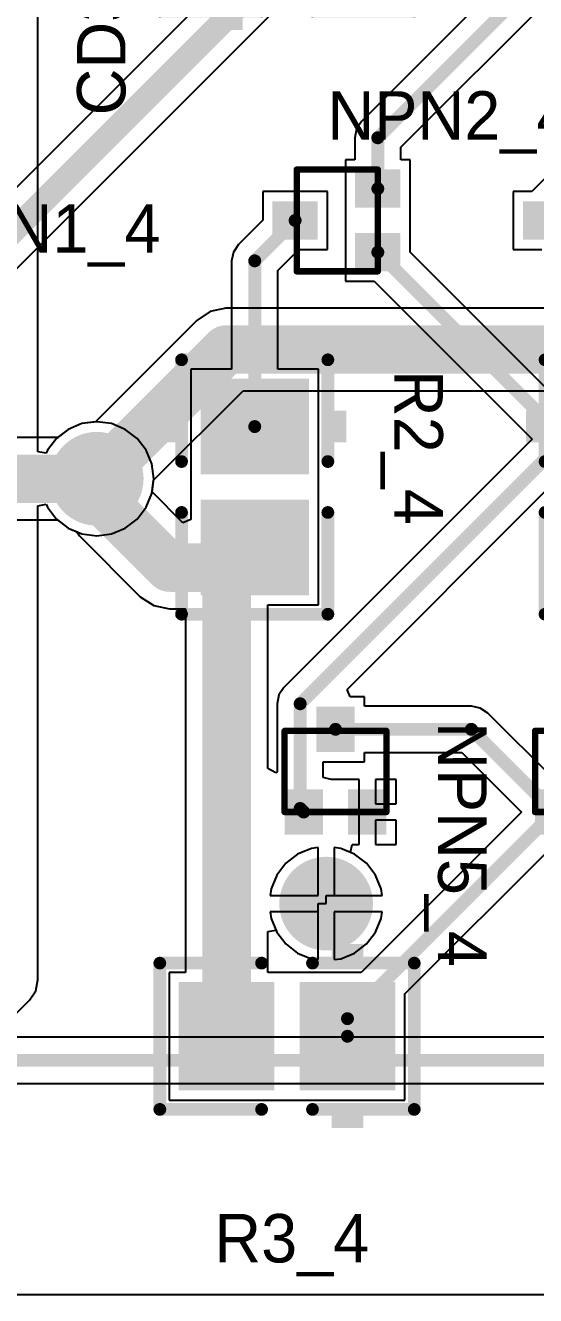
# Model space of a CAD drawing. Header units: millimetres. Extents: x 0.67 to 7.75, y 0.64 to 6.06.
# Drawn here: x 5.056 to 5.372, y 1.174 to 1.961 of the extents above; entities that cross this region are included whole.
import ezdxf

# ---------------------------------------------------------------- set-up
doc = ezdxf.new("R2010")
doc.units = ezdxf.units.MM
doc.header["$MEASUREMENT"] = 0
for name, color, linetype in [('BottomLayer', 5, 'Continuous'), ('BottomSolder', 6, 'Continuous'), ('MultiLayer', 9, 'Continuous'), ('TopLayer', 1, 'Continuous'), ('TopOverlay', 2, 'Continuous'), ('TopPaste', 8, 'Continuous'), ('TopSolder', 216, 'Continuous'), ('ViaHoleLayer', 16, 'Continuous')]:
    doc.layers.add(name, color=color, linetype=linetype)

# ---------------------------------------------------------------- blocks, each defined once
blk = doc.blocks.new('CC2012_0805_118')
at = {"layer": 'TopLayer'}
for points in [[(-0.06299, -0.02953), (-0.01181, -0.02953), (-0.06299, 0.02953), (-0.01181, 0.02953)], [(0.01181, -0.02953), (0.06299, -0.02953), (0.01181, 0.02953), (0.06299, 0.02953)]]:
    blk.add_solid(points, dxfattribs=at)
at = {"layer": 'TopOverlay', "const_width": 0.00787}
for points in [[(-0.07874, 0.04528), (-0.07874, -0.04528)], [(-0.01575, 0.04528), (-0.07874, 0.04528)], [(0.07874, 0.04528), (0.01575, 0.04528)], [(0.07874, 0.04528), (0.07874, -0.04528)], [(-0.01575, -0.04528), (-0.07874, -0.04528)], [(0.07874, -0.04528), (0.01575, -0.04528)]]:
    blk.add_lwpolyline(points, dxfattribs=at)
at = {"layer": 'TopOverlay', "const_width": 0.00394}
for points in [[(-0.08071, 0.04528, 1), (-0.07677, 0.04528, 1)], [(-0.08071, 0.04528, 1), (-0.07677, 0.04528, 1)], [(-0.01772, 0.04528, 1), (-0.01378, 0.04528, 1)], [(0.01378, 0.04528, 1), (0.01772, 0.04528, 1)], [(0.07677, 0.04528, 1), (0.08071, 0.04528, 1)], [(0.07677, 0.04528, 1), (0.08071, 0.04528, 1)], [(-0.08071, -0.04528, 1), (-0.07677, -0.04528, 1)], [(-0.08071, -0.04528, 1), (-0.07677, -0.04528, 1)], [(-0.01772, -0.04528, 1), (-0.01378, -0.04528, 1)], [(0.01378, -0.04528, 1), (0.01772, -0.04528, 1)], [(0.07677, -0.04528, 1), (0.08071, -0.04528, 1)], [(0.07677, -0.04528, 1), (0.08071, -0.04528, 1)]]:
    blk.add_lwpolyline(points, format="xyb", close=True, dxfattribs=at)
at = {"layer": 'TopOverlay'}
for points in [[(-0.04724, 0.04882), (-0.02756, 0.04882), (-0.04724, 0.05669), (-0.02756, 0.05669)], [(-0.04724, -0.05709), (-0.02756, -0.05709), (-0.04724, -0.04921), (-0.02756, -0.04921)]]:
    blk.add_solid(points, dxfattribs=at)
at = {"layer": 'TopPaste'}
for points in [[(-0.06299, -0.02953), (-0.01181, -0.02953), (-0.06299, 0.02953), (-0.01181, 0.02953)], [(0.01181, -0.02953), (0.06299, -0.02953), (0.01181, 0.02953), (0.06299, 0.02953)]]:
    blk.add_solid(points, dxfattribs=at)
at = {"layer": 'TopSolder'}
for points in [[(-0.06699, -0.03353), (-0.00781, -0.03353), (-0.06699, 0.03353), (-0.00781, 0.03353)], [(0.00781, -0.03353), (0.06699, -0.03353), (0.00781, 0.03353), (0.06699, 0.03353)]]:
    blk.add_solid(points, dxfattribs=at)
blk = doc.blocks.new('CC2012_0805_119')
at = {"layer": 'TopLayer'}
for points in [[(-0.06299, -0.02953), (-0.01181, -0.02953), (-0.06299, 0.02953), (-0.01181, 0.02953)], [(0.01181, -0.02953), (0.06299, -0.02953), (0.01181, 0.02953), (0.06299, 0.02953)]]:
    blk.add_solid(points, dxfattribs=at)
at = {"layer": 'TopOverlay', "const_width": 0.00787}
for points in [[(-0.07874, -0.04528), (-0.07874, 0.04528)], [(-0.01575, 0.04528), (-0.07874, 0.04528)], [(0.07874, 0.04528), (0.01575, 0.04528)], [(0.07874, -0.04528), (0.07874, 0.04528)], [(-0.01575, -0.04528), (-0.07874, -0.04528)], [(0.07874, -0.04528), (0.01575, -0.04528)]]:
    blk.add_lwpolyline(points, dxfattribs=at)
at = {"layer": 'TopOverlay', "const_width": 0.00394}
for points in [[(-0.08071, 0.04528, 1), (-0.07677, 0.04528, 1)], [(-0.08071, 0.04528, 1), (-0.07677, 0.04528, 1)], [(-0.01772, 0.04528, 1), (-0.01378, 0.04528, 1)], [(0.01378, 0.04528, 1), (0.01772, 0.04528, 1)], [(0.07677, 0.04528, 1), (0.08071, 0.04528, 1)], [(0.07677, 0.04528, 1), (0.08071, 0.04528, 1)], [(-0.08071, -0.04528, 1), (-0.07677, -0.04528, 1)], [(-0.08071, -0.04528, 1), (-0.07677, -0.04528, 1)], [(-0.01772, -0.04528, 1), (-0.01378, -0.04528, 1)], [(0.01378, -0.04528, 1), (0.01772, -0.04528, 1)], [(0.07677, -0.04528, 1), (0.08071, -0.04528, 1)], [(0.07677, -0.04528, 1), (0.08071, -0.04528, 1)]]:
    blk.add_lwpolyline(points, format="xyb", close=True, dxfattribs=at)
at = {"layer": 'TopOverlay'}
for points in [[(-0.04732, 0.04882), (-0.02764, 0.04882), (-0.04732, 0.05669), (-0.02764, 0.05669)], [(-0.04725, -0.05701), (-0.02756, -0.05701), (-0.04725, -0.04913), (-0.02756, -0.04913)]]:
    blk.add_solid(points, dxfattribs=at)
at = {"layer": 'TopPaste'}
for points in [[(-0.06299, -0.02953), (-0.01181, -0.02953), (-0.06299, 0.02953), (-0.01181, 0.02953)], [(0.01181, -0.02953), (0.06299, -0.02953), (0.01181, 0.02953), (0.06299, 0.02953)]]:
    blk.add_solid(points, dxfattribs=at)
at = {"layer": 'TopSolder'}
for points in [[(-0.06699, -0.03353), (-0.00781, -0.03353), (-0.06699, 0.03353), (-0.00781, 0.03353)], [(0.00781, -0.03353), (0.06699, -0.03353), (0.00781, 0.03353), (0.06699, 0.03353)]]:
    blk.add_solid(points, dxfattribs=at)
blk = doc.blocks.new('CC2012_0805_120')
at = {"layer": 'TopLayer'}
for points in [[(-0.06299, -0.02953), (-0.01181, -0.02953), (-0.06299, 0.02953), (-0.01181, 0.02953)], [(0.01181, -0.02953), (0.06299, -0.02953), (0.01181, 0.02953), (0.06299, 0.02953)]]:
    blk.add_solid(points, dxfattribs=at)
at = {"layer": 'TopOverlay', "const_width": 0.00787}
for points in [[(-0.07874, -0.04528), (-0.07874, 0.04528)], [(-0.01575, 0.04528), (-0.07874, 0.04528)], [(0.07874, 0.04528), (0.01575, 0.04528)], [(0.07874, -0.04528), (0.07874, 0.04528)], [(-0.01575, -0.04528), (-0.07874, -0.04528)], [(0.07874, -0.04528), (0.01575, -0.04528)]]:
    blk.add_lwpolyline(points, dxfattribs=at)
at = {"layer": 'TopOverlay', "const_width": 0.00394}
for points in [[(-0.08071, 0.04528, 1), (-0.07677, 0.04528, 1)], [(-0.08071, 0.04528, 1), (-0.07677, 0.04528, 1)], [(-0.01772, 0.04528, 1), (-0.01378, 0.04528, 1)], [(0.01378, 0.04528, 1), (0.01772, 0.04528, 1)], [(0.07677, 0.04528, 1), (0.08071, 0.04528, 1)], [(0.07677, 0.04528, 1), (0.08071, 0.04528, 1)], [(-0.08071, -0.04528, 1), (-0.07677, -0.04528, 1)], [(-0.08071, -0.04528, 1), (-0.07677, -0.04528, 1)], [(-0.01772, -0.04528, 1), (-0.01378, -0.04528, 1)], [(0.01378, -0.04528, 1), (0.01772, -0.04528, 1)], [(0.07677, -0.04528, 1), (0.08071, -0.04528, 1)], [(0.07677, -0.04528, 1), (0.08071, -0.04528, 1)]]:
    blk.add_lwpolyline(points, format="xyb", close=True, dxfattribs=at)
at = {"layer": 'TopOverlay'}
for points in [[(-0.04732, 0.04882), (-0.02764, 0.04882), (-0.04732, 0.05669), (-0.02764, 0.05669)], [(-0.04724, -0.05701), (-0.02756, -0.05701), (-0.04724, -0.04913), (-0.02756, -0.04913)]]:
    blk.add_solid(points, dxfattribs=at)
at = {"layer": 'TopPaste'}
for points in [[(-0.06299, -0.02953), (-0.01181, -0.02953), (-0.06299, 0.02953), (-0.01181, 0.02953)], [(0.01181, -0.02953), (0.06299, -0.02953), (0.01181, 0.02953), (0.06299, 0.02953)]]:
    blk.add_solid(points, dxfattribs=at)
at = {"layer": 'TopSolder'}
for points in [[(-0.06699, -0.03353), (-0.00781, -0.03353), (-0.06699, 0.03353), (-0.00781, 0.03353)], [(0.00781, -0.03353), (0.06699, -0.03353), (0.00781, 0.03353), (0.06699, 0.03353)]]:
    blk.add_solid(points, dxfattribs=at)
blk = doc.blocks.new('MMBT3904T_121')
at = {"layer": 'TopLayer'}
for points in [[(0.00787, -0.01004), (0.00787, 0.01004), (-0.00787, -0.01004), (-0.00787, 0.01004)], [(-0.01181, -0.06122), (-0.01181, -0.04114), (-0.02756, -0.06122), (-0.02756, -0.04114)], [(0.02756, -0.06122), (0.02756, -0.04114), (0.01181, -0.06122), (0.01181, -0.04114)]]:
    blk.add_solid(points, dxfattribs=at)
at = {"layer": 'TopOverlay', "const_width": 0.00394}
for points in [[(-0.0315, -0.00098), (0.0315, -0.00098)], [(-0.0315, -0.05118), (-0.0315, -0.00098)], [(0.0315, -0.05118), (0.0315, -0.00098)], [(-0.0315, -0.05118), (0.0315, -0.05118)]]:
    blk.add_lwpolyline(points, dxfattribs=at)
at = {"layer": 'TopOverlay', "const_width": 0.00197}
for points in [[(-0.03248, -0.00098, 1), (-0.03051, -0.00098, 1)], [(-0.03248, -0.00098, 1), (-0.03051, -0.00098, 1)], [(0.03051, -0.00098, 1), (0.03248, -0.00098, 1)], [(0.03051, -0.00098, 1), (0.03248, -0.00098, 1)], [(-0.03248, -0.05118, 1), (-0.03051, -0.05118, 1)], [(-0.03248, -0.05118, 1), (-0.03051, -0.05118, 1)], [(0.03051, -0.05118, 1), (0.03248, -0.05118, 1)], [(0.03051, -0.05118, 1), (0.03248, -0.05118, 1)]]:
    blk.add_lwpolyline(points, format="xyb", close=True, dxfattribs=at)
at = {"layer": 'TopPaste'}
for points in [[(0.00787, -0.01004), (0.00787, 0.01004), (-0.00787, -0.01004), (-0.00787, 0.01004)], [(-0.01181, -0.06122), (-0.01181, -0.04114), (-0.02756, -0.06122), (-0.02756, -0.04114)], [(0.02756, -0.06122), (0.02756, -0.04114), (0.01181, -0.06122), (0.01181, -0.04114)]]:
    blk.add_solid(points, dxfattribs=at)
at = {"layer": 'TopSolder'}
for points in [[(0.01187, -0.01404), (0.01187, 0.01404), (-0.01187, -0.01404), (-0.01187, 0.01404)], [(-0.00781, -0.06522), (-0.00781, -0.03714), (-0.03156, -0.06522), (-0.03156, -0.03714)], [(0.03156, -0.06522), (0.03156, -0.03714), (0.00781, -0.06522), (0.00781, -0.03714)]]:
    blk.add_solid(points, dxfattribs=at)
blk = doc.blocks.new('MMBT3904T_122')
at = {"layer": 'TopLayer'}
for points in [[(0.00787, -0.01004), (0.00787, 0.01004), (-0.00787, -0.01004), (-0.00787, 0.01004)], [(-0.01181, -0.06122), (-0.01181, -0.04114), (-0.02756, -0.06122), (-0.02756, -0.04114)], [(0.02756, -0.06122), (0.02756, -0.04114), (0.01181, -0.06122), (0.01181, -0.04114)]]:
    blk.add_solid(points, dxfattribs=at)
at = {"layer": 'TopOverlay', "const_width": 0.00394}
for points in [[(-0.0315, -0.00098), (0.0315, -0.00098)], [(-0.0315, -0.05118), (-0.0315, -0.00098)], [(0.0315, -0.05118), (0.0315, -0.00098)], [(-0.0315, -0.05118), (0.0315, -0.05118)]]:
    blk.add_lwpolyline(points, dxfattribs=at)
at = {"layer": 'TopOverlay', "const_width": 0.00197}
for points in [[(-0.03248, -0.00098, 1), (-0.03051, -0.00098, 1)], [(-0.03248, -0.00098, 1), (-0.03051, -0.00098, 1)], [(0.03051, -0.00098, 1), (0.03248, -0.00098, 1)], [(0.03051, -0.00098, 1), (0.03248, -0.00098, 1)], [(-0.03248, -0.05118, 1), (-0.03051, -0.05118, 1)], [(-0.03248, -0.05118, 1), (-0.03051, -0.05118, 1)], [(0.03051, -0.05118, 1), (0.03248, -0.05118, 1)], [(0.03051, -0.05118, 1), (0.03248, -0.05118, 1)]]:
    blk.add_lwpolyline(points, format="xyb", close=True, dxfattribs=at)
at = {"layer": 'TopPaste'}
for points in [[(0.00787, -0.01004), (0.00787, 0.01004), (-0.00787, -0.01004), (-0.00787, 0.01004)], [(-0.01181, -0.06122), (-0.01181, -0.04114), (-0.02756, -0.06122), (-0.02756, -0.04114)], [(0.02756, -0.06122), (0.02756, -0.04114), (0.01181, -0.06122), (0.01181, -0.04114)]]:
    blk.add_solid(points, dxfattribs=at)
at = {"layer": 'TopSolder'}
for points in [[(0.01187, -0.01404), (0.01187, 0.01404), (-0.01187, -0.01404), (-0.01187, 0.01404)], [(-0.00781, -0.06522), (-0.00781, -0.03714), (-0.03156, -0.06522), (-0.03156, -0.03714)], [(0.03156, -0.06522), (0.03156, -0.03714), (0.00781, -0.06522), (0.00781, -0.03714)]]:
    blk.add_solid(points, dxfattribs=at)
blk = doc.blocks.new('MMBT3904T_124')
at = {"layer": 'TopLayer'}
for points in [[(0.00787, -0.01004), (0.00787, 0.01004), (-0.00787, -0.01004), (-0.00787, 0.01004)], [(-0.01181, -0.06122), (-0.01181, -0.04114), (-0.02756, -0.06122), (-0.02756, -0.04114)], [(0.02756, -0.06122), (0.02756, -0.04114), (0.01181, -0.06122), (0.01181, -0.04114)]]:
    blk.add_solid(points, dxfattribs=at)
at = {"layer": 'TopOverlay', "const_width": 0.00394}
for points in [[(-0.0315, -0.00098), (0.0315, -0.00098)], [(-0.0315, -0.00098), (-0.0315, -0.05118)], [(0.0315, -0.00098), (0.0315, -0.05118)], [(-0.0315, -0.05118), (0.0315, -0.05118)]]:
    blk.add_lwpolyline(points, dxfattribs=at)
at = {"layer": 'TopOverlay', "const_width": 0.00197}
for points in [[(-0.03248, -0.00098, 1), (-0.03051, -0.00098, 1)], [(-0.03248, -0.00098, 1), (-0.03051, -0.00098, 1)], [(0.03051, -0.00098, 1), (0.03248, -0.00098, 1)], [(0.03051, -0.00098, 1), (0.03248, -0.00098, 1)], [(-0.03248, -0.05118, 1), (-0.03051, -0.05118, 1)], [(-0.03248, -0.05118, 1), (-0.03051, -0.05118, 1)], [(0.03051, -0.05118, 1), (0.03248, -0.05118, 1)], [(0.03051, -0.05118, 1), (0.03248, -0.05118, 1)]]:
    blk.add_lwpolyline(points, format="xyb", close=True, dxfattribs=at)
at = {"layer": 'TopPaste'}
for points in [[(0.00787, -0.01004), (0.00787, 0.01004), (-0.00787, -0.01004), (-0.00787, 0.01004)], [(-0.01181, -0.06122), (-0.01181, -0.04114), (-0.02756, -0.06122), (-0.02756, -0.04114)], [(0.02756, -0.06122), (0.02756, -0.04114), (0.01181, -0.06122), (0.01181, -0.04114)]]:
    blk.add_solid(points, dxfattribs=at)
at = {"layer": 'TopSolder'}
for points in [[(0.01187, -0.01404), (0.01187, 0.01404), (-0.01187, -0.01404), (-0.01187, 0.01404)], [(-0.00781, -0.06522), (-0.00781, -0.03714), (-0.03156, -0.06522), (-0.03156, -0.03714)], [(0.03156, -0.06522), (0.03156, -0.03714), (0.00781, -0.06522), (0.00781, -0.03714)]]:
    blk.add_solid(points, dxfattribs=at)
blk = doc.blocks.new('MMBT3904T_125')
at = {"layer": 'TopLayer'}
for points in [[(0.00787, -0.01004), (0.00787, 0.01004), (-0.00787, -0.01004), (-0.00787, 0.01004)], [(-0.01181, -0.06122), (-0.01181, -0.04114), (-0.02756, -0.06122), (-0.02756, -0.04114)], [(0.02756, -0.06122), (0.02756, -0.04114), (0.01181, -0.06122), (0.01181, -0.04114)]]:
    blk.add_solid(points, dxfattribs=at)
at = {"layer": 'TopOverlay', "const_width": 0.00394}
for points in [[(-0.0315, -0.00098), (0.0315, -0.00098)], [(-0.0315, -0.00098), (-0.0315, -0.05118)], [(0.0315, -0.00098), (0.0315, -0.05118)], [(-0.0315, -0.05118), (0.0315, -0.05118)]]:
    blk.add_lwpolyline(points, dxfattribs=at)
at = {"layer": 'TopOverlay', "const_width": 0.00197}
for points in [[(-0.03248, -0.00098, 1), (-0.03051, -0.00098, 1)], [(-0.03248, -0.00098, 1), (-0.03051, -0.00098, 1)], [(0.03051, -0.00098, 1), (0.03248, -0.00098, 1)], [(0.03051, -0.00098, 1), (0.03248, -0.00098, 1)], [(-0.03248, -0.05118, 1), (-0.03051, -0.05118, 1)], [(-0.03248, -0.05118, 1), (-0.03051, -0.05118, 1)], [(0.03051, -0.05118, 1), (0.03248, -0.05118, 1)], [(0.03051, -0.05118, 1), (0.03248, -0.05118, 1)]]:
    blk.add_lwpolyline(points, format="xyb", close=True, dxfattribs=at)
at = {"layer": 'TopPaste'}
for points in [[(0.00787, -0.01004), (0.00787, 0.01004), (-0.00787, -0.01004), (-0.00787, 0.01004)], [(-0.01181, -0.06122), (-0.01181, -0.04114), (-0.02756, -0.06122), (-0.02756, -0.04114)], [(0.02756, -0.06122), (0.02756, -0.04114), (0.01181, -0.06122), (0.01181, -0.04114)]]:
    blk.add_solid(points, dxfattribs=at)
at = {"layer": 'TopSolder'}
for points in [[(0.01187, -0.01404), (0.01187, 0.01404), (-0.01187, -0.01404), (-0.01187, 0.01404)], [(-0.00781, -0.06522), (-0.00781, -0.03714), (-0.03156, -0.06522), (-0.03156, -0.03714)], [(0.03156, -0.06522), (0.03156, -0.03714), (0.00781, -0.06522), (0.00781, -0.03714)]]:
    blk.add_solid(points, dxfattribs=at)
blk = doc.blocks.new('CC2012_0805_132')
at = {"layer": 'TopLayer'}
for points in [[(-0.06299, -0.02953), (-0.01181, -0.02953), (-0.06299, 0.02953), (-0.01181, 0.02953)], [(0.01181, -0.02953), (0.06299, -0.02953), (0.01181, 0.02953), (0.06299, 0.02953)]]:
    blk.add_solid(points, dxfattribs=at)
at = {"layer": 'TopOverlay', "const_width": 0.00787}
for points in [[(-0.07874, -0.04528), (-0.07874, 0.04528)], [(-0.07874, 0.04528), (-0.01575, 0.04528)], [(0.01575, 0.04528), (0.07874, 0.04528)], [(0.07874, -0.04528), (0.07874, 0.04528)], [(-0.07874, -0.04528), (-0.01575, -0.04528)], [(0.01575, -0.04528), (0.07874, -0.04528)]]:
    blk.add_lwpolyline(points, dxfattribs=at)
at = {"layer": 'TopOverlay', "const_width": 0.00394}
for points in [[(-0.08071, 0.04528, 1), (-0.07677, 0.04528, 1)], [(-0.08071, 0.04528, 1), (-0.07677, 0.04528, 1)], [(-0.01772, 0.04528, 1), (-0.01378, 0.04528, 1)], [(0.01378, 0.04528, 1), (0.01772, 0.04528, 1)], [(0.07677, 0.04528, 1), (0.08071, 0.04528, 1)], [(0.07677, 0.04528, 1), (0.08071, 0.04528, 1)], [(-0.08071, -0.04528, 1), (-0.07677, -0.04528, 1)], [(-0.08071, -0.04528, 1), (-0.07677, -0.04528, 1)], [(-0.01772, -0.04528, 1), (-0.01378, -0.04528, 1)], [(0.01378, -0.04528, 1), (0.01772, -0.04528, 1)], [(0.07677, -0.04528, 1), (0.08071, -0.04528, 1)], [(0.07677, -0.04528, 1), (0.08071, -0.04528, 1)]]:
    blk.add_lwpolyline(points, format="xyb", close=True, dxfattribs=at)
at = {"layer": 'TopOverlay'}
for points in [[(-0.04724, 0.04882), (-0.02756, 0.04882), (-0.04724, 0.05669), (-0.02756, 0.05669)], [(-0.04724, -0.05709), (-0.02756, -0.05709), (-0.04724, -0.04921), (-0.02756, -0.04921)]]:
    blk.add_solid(points, dxfattribs=at)
at = {"layer": 'TopPaste'}
for points in [[(-0.06299, -0.02953), (-0.01181, -0.02953), (-0.06299, 0.02953), (-0.01181, 0.02953)], [(0.01181, -0.02953), (0.06299, -0.02953), (0.01181, 0.02953), (0.06299, 0.02953)]]:
    blk.add_solid(points, dxfattribs=at)
at = {"layer": 'TopSolder'}
for points in [[(-0.06699, -0.03353), (-0.00781, -0.03353), (-0.06699, 0.03353), (-0.00781, 0.03353)], [(0.00781, -0.03353), (0.06699, -0.03353), (0.00781, 0.03353), (0.06699, 0.03353)]]:
    blk.add_solid(points, dxfattribs=at)

msp = doc.modelspace()

# ---------------------------------------------------------------- linework, layer by layer
at = {"layer": 'BottomLayer'}
for p, q in [((5.33793, 2.14805), (4.60925, 1.41938)), ((4.96058, 1.72024), (5.35865, 2.11831)), ((5.18, 1.78549), (5.17025, 1.78355)), ((6.00939, 1.78549), (5.18, 1.78549)), ((5.16198, 1.77802), (5.09914, 1.71519)), ((5.17025, 1.78355), (5.16198, 1.77802)), ((5.13519, 1.67914), (5.19056, 1.73451)), ((5.19056, 1.73451), (5.98936, 1.73451)), ((5.09086, 1.7141), (5.08235, 1.71057)), ((5.09914, 1.71519), (5.09086, 1.7141)), ((5.08235, 1.71057), (5.07573, 1.70549)), ((5.07573, 1.70549), (4.98427, 1.70549)), ((5.1341, 1.67086), (5.13519, 1.67914)), ((5.13057, 1.66235), (5.1341, 1.67086)), ((5.12496, 1.65504), (5.13057, 1.66235)), ((4.98427, 1.65451), (5.07573, 1.65451)), ((5.07573, 1.65451), (5.08235, 1.64943)), ((5.11765, 1.64943), (5.12496, 1.65504)), ((5.08235, 1.64943), (5.09086, 1.6459)), ((5.09086, 1.6459), (5.1, 1.6447)), ((5.1, 1.6447), (5.10914, 1.6459)), ((5.10914, 1.6459), (5.11765, 1.64943)), ((5.22435, 1.44757), (5.21704, 1.44196)), ((5.23286, 1.4511), (5.22435, 1.44757)), ((5.237, 1.45164), (5.23286, 1.4511)), ((5.237, 1.422), (5.237, 1.45164)), ((5.25114, 1.4511), (5.247, 1.45164)), ((5.247, 1.45164), (5.247, 1.422)), ((5.25965, 1.44757), (5.25114, 1.4511)), ((5.26696, 1.44196), (5.25965, 1.44757)), ((5.21704, 1.44196), (5.21143, 1.43465)), ((5.27257, 1.43465), (5.26696, 1.44196)), ((5.21143, 1.43465), (5.2079, 1.42614)), ((5.2761, 1.42614), (5.27257, 1.43465)), ((5.2079, 1.42614), (5.20736, 1.422)), ((5.27664, 1.422), (5.2761, 1.42614)), ((5.20736, 1.422), (5.237, 1.422)), ((5.247, 1.422), (5.27664, 1.422)), ((5.237, 1.412), (5.20736, 1.412)), ((5.20736, 1.412), (5.2079, 1.40786)), ((5.2079, 1.40786), (5.21143, 1.39935)), ((5.237, 1.38236), (5.237, 1.412)), ((5.27664, 1.412), (5.247, 1.412)), ((5.247, 1.412), (5.247, 1.38236)), ((5.27257, 1.39935), (5.2761, 1.40786)), ((5.2761, 1.40786), (5.27664, 1.412)), ((5.21143, 1.39935), (5.21704, 1.39204)), ((5.21704, 1.39204), (5.22435, 1.38643)), ((5.25965, 1.38643), (5.26696, 1.39204)), ((5.26696, 1.39204), (5.27257, 1.39935)), ((5.22435, 1.38643), (5.23286, 1.3829)), ((5.25114, 1.3829), (5.25965, 1.38643)), ((5.23286, 1.3829), (5.237, 1.38236)), ((5.247, 1.38236), (5.25114, 1.3829)), ((6.88909, 1.33427), (4.63197, 1.33427)), ((4.77556, 1.30573), (5.61381, 1.30573)), ((5.64252, 1.17484), (4.70006, 1.17484))]:
    msp.add_line(p, q, dxfattribs=at)
for points, const_width in [([(4.16703, 0.95192), (5.35577, 2.14066)], 0.015), ([(5.1, 1.68), (5.18, 1.76)], 0.03), ([(5.18, 1.76), (6.01, 1.76)], 0.03), ([(4.96, 1.68), (5.1, 1.68)], 0.03), ([(4.6, 1.32), (6.895, 1.32)], 0.008)]:
    msp.add_lwpolyline(points, dxfattribs=dict(at, const_width=const_width))
for points, const_width in [([(5.1725, 1.76, 1), (5.1875, 1.76, 1)], 0.015), ([(5.1725, 1.76, 1), (5.1875, 1.76, 1)], 0.015), ([(5.0875, 1.68, 1), (5.1125, 1.68, 1)], 0.025), ([(5.0925, 1.68, 1), (5.1075, 1.68, 1)], 0.015), ([(5.0925, 1.68, 1), (5.1075, 1.68, 1)], 0.015), ([(5.2295, 1.417, 1), (5.2545, 1.417, 1)], 0.025)]:
    msp.add_lwpolyline(points, format="xyb", close=True, dxfattribs=dict(at, const_width=const_width))
at = {"layer": 'BottomSolder', "const_width": 0.029}
for points in [[(5.0855, 1.68, 1), (5.1145, 1.68, 1)], [(5.2275, 1.417, 1), (5.2565, 1.417, 1)]]:
    msp.add_lwpolyline(points, format="xyb", close=True, dxfattribs=at)
at = {"layer": 'MultiLayer', "const_width": 0.025}
for points in [[(5.0875, 1.68, 1), (5.1125, 1.68, 1)], [(5.2295, 1.417, 1), (5.2545, 1.417, 1)]]:
    msp.add_lwpolyline(points, format="xyb", close=True, dxfattribs=at)
at = {"layer": 'TopLayer'}
for p, q in [((5.06364, 1.69674), (5.06364, 2.20981)), ((5.53149, 2.01998), (5.36927, 1.85776)), ((5.36663, 2.00391), (5.26388, 1.90116)), ((5.28825, 1.88515), (5.38682, 1.98372)), ((5.26079, 1.89653), (5.2597, 1.89107)), ((5.26388, 1.90116), (5.26079, 1.89653)), ((5.2597, 1.89107), (5.2597, 1.89107)), ((5.2597, 1.89107), (5.2597, 1.87745)), ((5.28825, 1.87745), (5.28825, 1.88515)), ((5.2597, 1.87745), (5.25394, 1.87745)), ((5.25394, 1.87745), (5.25394, 1.84308)), ((5.29402, 1.87745), (5.28825, 1.87745)), ((5.29402, 1.84308), (5.29402, 1.87745)), ((5.24283, 1.85776), (5.20276, 1.85776)), ((5.20276, 1.85776), (5.20276, 1.84003)), ((5.24283, 1.82201), (5.24283, 1.85776)), ((5.36927, 1.85776), (5.35776, 1.85776)), ((5.35776, 1.85776), (5.35776, 1.82201)), ((5.20276, 1.84003), (5.1877, 1.82498)), ((5.25394, 1.84308), (5.25394, 1.8417)), ((5.25394, 1.8417), (5.25394, 1.83807)), ((5.29402, 1.8417), (5.29402, 1.84308)), ((5.29402, 1.83807), (5.29402, 1.8417)), ((5.25394, 1.83807), (5.25394, 1.8367)), ((5.25394, 1.8367), (5.25394, 1.80233)), ((5.29402, 1.8367), (5.29402, 1.83807)), ((5.29402, 1.82035), (5.29402, 1.8367)), ((5.1877, 1.82498), (5.18461, 1.82035)), ((5.18461, 1.82035), (5.18352, 1.81489)), ((5.21207, 1.80897), (5.22511, 1.82201)), ((5.22511, 1.82201), (5.24283, 1.82201)), ((5.37863, 1.73573), (5.29402, 1.82035)), ((5.35776, 1.82201), (5.37548, 1.82201)), ((5.18352, 1.81489), (5.18352, 1.81489)), ((5.18352, 1.81489), (5.18352, 1.74788)), ((5.21207, 1.74788), (5.21207, 1.80897)), ((5.25394, 1.80233), (5.27166, 1.80233)), ((5.27166, 1.80233), (5.3695, 1.70449)), ((5.18352, 1.74788), (5.15826, 1.74788)), ((5.15826, 1.74788), (5.15826, 1.67807)), ((5.23731, 1.74788), (5.21207, 1.74788)), ((5.23731, 1.67807), (5.23731, 1.74788)), ((5.09086, 1.7141), (5.08235, 1.71057)), ((5.1, 1.7153), (5.09086, 1.7141)), ((5.10914, 1.7141), (5.1, 1.7153)), ((5.11765, 1.71057), (5.10914, 1.7141)), ((5.08235, 1.71057), (5.07504, 1.70496)), ((5.12496, 1.70496), (5.11765, 1.71057)), ((5.07504, 1.70496), (5.06943, 1.69765)), ((5.13057, 1.69765), (5.12496, 1.70496)), ((5.3695, 1.70449), (5.21583, 1.55082)), ((5.06864, 1.69575), (5.06364, 1.69674)), ((5.06943, 1.69765), (5.06864, 1.69575)), ((5.1341, 1.68914), (5.13057, 1.69765)), ((5.1353, 1.68), (5.1341, 1.68914)), ((5.13423, 1.67182), (5.1353, 1.68)), ((5.15826, 1.67807), (5.15826, 1.6767)), ((5.15826, 1.6767), (5.15826, 1.67307)), ((5.23731, 1.6767), (5.23731, 1.67807)), ((5.23731, 1.67307), (5.23731, 1.6767)), ((5.15326, 1.65279), (5.13423, 1.67182)), ((5.15826, 1.67307), (5.15826, 1.6717)), ((5.15826, 1.6717), (5.15826, 1.65486)), ((5.23731, 1.6717), (5.23731, 1.67307)), ((5.23731, 1.60189), (5.23731, 1.6717)), ((5.25493, 1.54954), (5.37825, 1.67287)), ((5.06364, 1.66326), (5.06864, 1.66425)), ((5.06364, 1.3698), (5.06364, 1.66326)), ((5.06864, 1.66425), (5.06943, 1.66235)), ((5.06943, 1.66235), (5.07504, 1.65504)), ((5.07504, 1.65504), (5.08235, 1.64943)), ((5.15826, 1.65486), (5.15326, 1.65279)), ((5.08235, 1.64943), (5.08754, 1.64728)), ((5.08754, 1.64728), (5.08928, 1.64467)), ((5.08928, 1.64467), (5.12698, 1.60698)), ((5.12698, 1.60698), (5.13525, 1.60145)), ((5.13525, 1.60145), (5.145, 1.59951)), ((5.145, 1.59951), (5.1549, 1.59951)), ((5.1549, 1.59951), (5.1549, 1.37441)), ((5.20588, 1.50061), (5.20588, 1.60189)), ((5.20588, 1.60189), (5.23731, 1.60189)), ((5.21583, 1.55082), (5.21273, 1.54619)), ((5.25684, 1.54493), (5.25493, 1.54954)), ((5.21273, 1.54619), (5.21165, 1.54072)), ((5.26567, 1.54493), (5.25684, 1.54493)), ((5.26567, 1.53916), (5.26567, 1.54493)), ((5.21165, 1.54072), (5.21165, 1.54072)), ((5.21165, 1.54072), (5.21165, 1.49855)), ((5.33193, 1.53916), (5.26567, 1.53916)), ((5.33739, 1.53807), (5.33193, 1.53916)), ((5.33193, 1.53916), (5.33193, 1.53916)), ((5.34202, 1.53498), (5.33739, 1.53807)), ((5.38326, 1.49374), (5.34202, 1.53498)), ((5.26567, 1.50485), (5.26567, 1.51061)), ((5.26567, 1.51061), (5.32602, 1.51061)), ((5.32602, 1.51061), (5.36292, 1.4737)), ((5.2402, 1.49517), (5.2402, 1.50485)), ((5.2402, 1.50485), (5.26567, 1.50485)), ((5.21088, 1.49801), (5.20588, 1.50061)), ((5.21165, 1.49855), (5.21088, 1.49801)), ((5.2452, 1.49374), (5.2402, 1.49517)), ((5.24961, 1.49374), (5.2452, 1.49374)), ((5.25098, 1.49374), (5.24961, 1.49374)), ((5.26248, 1.49374), (5.25098, 1.49374)), ((5.26248, 1.4737), (5.26248, 1.49374)), ((5.28535, 1.49374), (5.27248, 1.49374)), ((5.27248, 1.49374), (5.27248, 1.4787)), ((5.28535, 1.4787), (5.28535, 1.49374)), ((5.27248, 1.4787), (5.28535, 1.4787)), ((5.26248, 1.45367), (5.26248, 1.4737)), ((5.36292, 1.4737), (5.26363, 1.37441)), ((5.28535, 1.4687), (5.27248, 1.4687)), ((5.27248, 1.4687), (5.27248, 1.45367)), ((5.28535, 1.45367), (5.28535, 1.4687)), ((5.25701, 1.44867), (5.25801, 1.45367)), ((5.25965, 1.44757), (5.25701, 1.44867)), ((5.25801, 1.45367), (5.26248, 1.45367)), ((5.26696, 1.44196), (5.25965, 1.44757)), ((5.27248, 1.45367), (5.28535, 1.45367)), ((5.29079, 1.36119), (5.38326, 1.45367)), ((5.27257, 1.43465), (5.26696, 1.44196)), ((5.2761, 1.42614), (5.27257, 1.43465)), ((5.27664, 1.422), (5.2761, 1.42614)), ((5.237, 1.38236), (5.237, 1.417)), ((5.237, 1.417), (5.242, 1.417)), ((5.242, 1.417), (5.242, 1.422)), ((5.242, 1.422), (5.27664, 1.422)), ((5.27664, 1.412), (5.247, 1.412)), ((5.247, 1.412), (5.247, 1.38236)), ((5.27257, 1.39935), (5.2761, 1.40786)), ((5.2761, 1.40786), (5.27664, 1.412)), ((5.20588, 1.39967), (5.21088, 1.40066)), ((5.20588, 1.37441), (5.20588, 1.39967)), ((5.21088, 1.40066), (5.21143, 1.39935)), ((5.21143, 1.39935), (5.21704, 1.39204)), ((5.21704, 1.39204), (5.22435, 1.38643)), ((5.25965, 1.38643), (5.26696, 1.39204)), ((5.26696, 1.39204), (5.27257, 1.39935)), ((5.22435, 1.38643), (5.23286, 1.3829)), ((5.25114, 1.3829), (5.25965, 1.38643)), ((5.23286, 1.3829), (5.237, 1.38236)), ((5.247, 1.38236), (5.25114, 1.3829)), ((5.06228, 1.36297), (5.06364, 1.3698)), ((5.1549, 1.37441), (5.1448, 1.37441)), ((5.1448, 1.37441), (5.1448, 1.29536)), ((5.21461, 1.37441), (5.20588, 1.37441)), ((5.21598, 1.37441), (5.21461, 1.37441)), ((5.21961, 1.37441), (5.21598, 1.37441)), ((5.22098, 1.37441), (5.21961, 1.37441)), ((5.26363, 1.37441), (5.22098, 1.37441)), ((5.05841, 1.35718), (5.06228, 1.36297)), ((5.29079, 1.29536), (5.29079, 1.36119)), ((4.75408, 1.05284), (5.05841, 1.35718)), ((5.05841, 1.35718), (5.05841, 1.35718)), ((5.1448, 1.29536), (5.21461, 1.29536)), ((5.21461, 1.29536), (5.21598, 1.29536)), ((5.21598, 1.29536), (5.21961, 1.29536)), ((5.21961, 1.29536), (5.22098, 1.29536)), ((5.22098, 1.29536), (5.29079, 1.29536))]:
    msp.add_line(p, q, dxfattribs=at)
for points, const_width in [([(5.27398, 1.89107), (5.4028, 2.01989)], 0.008), ([(5.27398, 1.85957), (5.27398, 1.89107)], 0.008), ([(5.1978, 1.81489), (5.2228, 1.83989)], 0.008), ([(5.27398, 1.8202), (5.38189, 1.71229)], 0.008), ([(5.1978, 1.71229), (5.1978, 1.81489)], 0.008), ([(5.22592, 1.54072), (5.39748, 1.71229)], 0.008), ([(5.1, 1.68), (5.1073, 1.6727)], 0.03), ([(5.1073, 1.6627), (5.1073, 1.6727)], 0.03), ([(5.1073, 1.6627), (5.145, 1.625)], 0.03), ([(5.18039, 1.62009), (5.19778, 1.63748)], 0.03), ([(5.1853, 1.625), (5.19778, 1.63748)], 0.03), ([(5.145, 1.625), (5.1853, 1.625)], 0.03), ([(5.18039, 1.33489), (5.18039, 1.62009)], 0.03), ([(5.22592, 1.47589), (5.22592, 1.54072)], 0.008), ([(5.2478, 1.52489), (5.33193, 1.52489)], 0.008), ([(5.33193, 1.52489), (5.38311, 1.4737)], 0.008), ([(5.22592, 1.47589), (5.22811, 1.4737)], 0.008), ([(5.2552, 1.34579), (5.38311, 1.4737)], 0.008), ([(5.2552, 1.33489), (5.2552, 1.34579)], 0.008)]:
    msp.add_lwpolyline(points, dxfattribs=dict(at, const_width=const_width))
for points, const_width in [([(5.27198, 1.89107, 1), (5.27598, 1.89107, 1)], 0.004), ([(5.27198, 1.89107, 1), (5.27598, 1.89107, 1)], 0.004), ([(5.27198, 1.85957, 1), (5.27598, 1.85957, 1)], 0.004), ([(5.2208, 1.83989, 1), (5.2248, 1.83989, 1)], 0.004), ([(5.27198, 1.8202, 1), (5.27598, 1.8202, 1)], 0.004), ([(5.1958, 1.81489, 1), (5.1998, 1.81489, 1)], 0.004), ([(5.1958, 1.81489, 1), (5.1998, 1.81489, 1)], 0.004), ([(5.1958, 1.71229, 1), (5.1998, 1.71229, 1)], 0.004), ([(5.0875, 1.68, 1), (5.1125, 1.68, 1)], 0.025), ([(5.0925, 1.68, 1), (5.1075, 1.68, 1)], 0.015), ([(5.0998, 1.6727, 1), (5.1148, 1.6727, 1)], 0.015), ([(5.0998, 1.6727, 1), (5.1148, 1.6727, 1)], 0.015), ([(5.0998, 1.6627, 1), (5.1148, 1.6627, 1)], 0.015), ([(5.0998, 1.6627, 1), (5.1148, 1.6627, 1)], 0.015), ([(5.19028, 1.63748, 1), (5.20528, 1.63748, 1)], 0.015), ([(5.19028, 1.63748, 1), (5.20528, 1.63748, 1)], 0.015), ([(5.1375, 1.625, 1), (5.1525, 1.625, 1)], 0.015), ([(5.1375, 1.625, 1), (5.1525, 1.625, 1)], 0.015), ([(5.1778, 1.625, 1), (5.1928, 1.625, 1)], 0.015), ([(5.1778, 1.625, 1), (5.1928, 1.625, 1)], 0.015), ([(5.17289, 1.62009, 1), (5.18789, 1.62009, 1)], 0.015), ([(5.17289, 1.62009, 1), (5.18789, 1.62009, 1)], 0.015), ([(5.22392, 1.54072, 1), (5.22792, 1.54072, 1)], 0.004), ([(5.22392, 1.54072, 1), (5.22792, 1.54072, 1)], 0.004), ([(5.2458, 1.52489, 1), (5.2498, 1.52489, 1)], 0.004), ([(5.32993, 1.52489, 1), (5.33393, 1.52489, 1)], 0.004), ([(5.32993, 1.52489, 1), (5.33393, 1.52489, 1)], 0.004), ([(5.22392, 1.47589, 1), (5.22792, 1.47589, 1)], 0.004), ([(5.22392, 1.47589, 1), (5.22792, 1.47589, 1)], 0.004), ([(5.22611, 1.4737, 1), (5.23011, 1.4737, 1)], 0.004), ([(5.2295, 1.417, 1), (5.2545, 1.417, 1)], 0.025), ([(5.17289, 1.33489, 1), (5.18789, 1.33489, 1)], 0.015), ([(5.2532, 1.34579, 1), (5.2572, 1.34579, 1)], 0.004), ([(5.2532, 1.34579, 1), (5.2572, 1.34579, 1)], 0.004), ([(5.2532, 1.33489, 1), (5.2572, 1.33489, 1)], 0.004)]:
    msp.add_lwpolyline(points, format="xyb", close=True, dxfattribs=dict(at, const_width=const_width))
at = {"layer": 'TopSolder', "const_width": 0.029}
for points in [[(5.0855, 1.68, 1), (5.1145, 1.68, 1)], [(5.2275, 1.417, 1), (5.2565, 1.417, 1)]]:
    msp.add_lwpolyline(points, format="xyb", close=True, dxfattribs=at)
at = {"layer": 'ViaHoleLayer', "const_width": 0.014}
for points in [[(5.093, 1.68, 1), (5.107, 1.68, 1)], [(5.235, 1.417, 1), (5.249, 1.417, 1)]]:
    msp.add_lwpolyline(points, format="xyb", close=True, dxfattribs=at)

# ---------------------------------------------------------------- block references
msp.add_blockref('CC2012_0805_132', (5.2178, 2.01489))
for name, p, rotation in [('MMBT3904T_125', (5.2228, 1.83989), 90), ('MMBT3904T_124', (5.3778, 1.83989), 90), ('CC2012_0805_119', (5.19778, 1.67489), 270), ('CC2012_0805_120', (5.42278, 1.67489), 270), ('MMBT3904T_121', (5.2478, 1.52489), 360), ('MMBT3904T_122', (5.4028, 1.52489), 360), ('CC2012_0805_118', (5.2178, 1.33489), 180)]:
    msp.add_blockref(name, p, dxfattribs=dict(rotation=rotation))

# ---------------------------------------------------------------- texts
at = {"layer": 'TopOverlay'}
for s, rotation, p in [('CD3_4', 90, (5.1178, 1.90489)), ('R2_4', 270, (5.28428, 1.74739)), ('NPN5_4', 270, (5.3113, 1.52939))]:
    msp.add_text(s, height=0.03, rotation=rotation, dxfattribs=at).set_placement(p)
for s, p in [('NPN2_4', (5.2428, 1.88989)), ('NPN1_4', (4.9878, 1.81989)), ('R3_4', (5.1728, 1.19489))]:
    msp.add_text(s, height=0.03, dxfattribs=at).set_placement(p)

doc.saveas('drawing.dxf')
